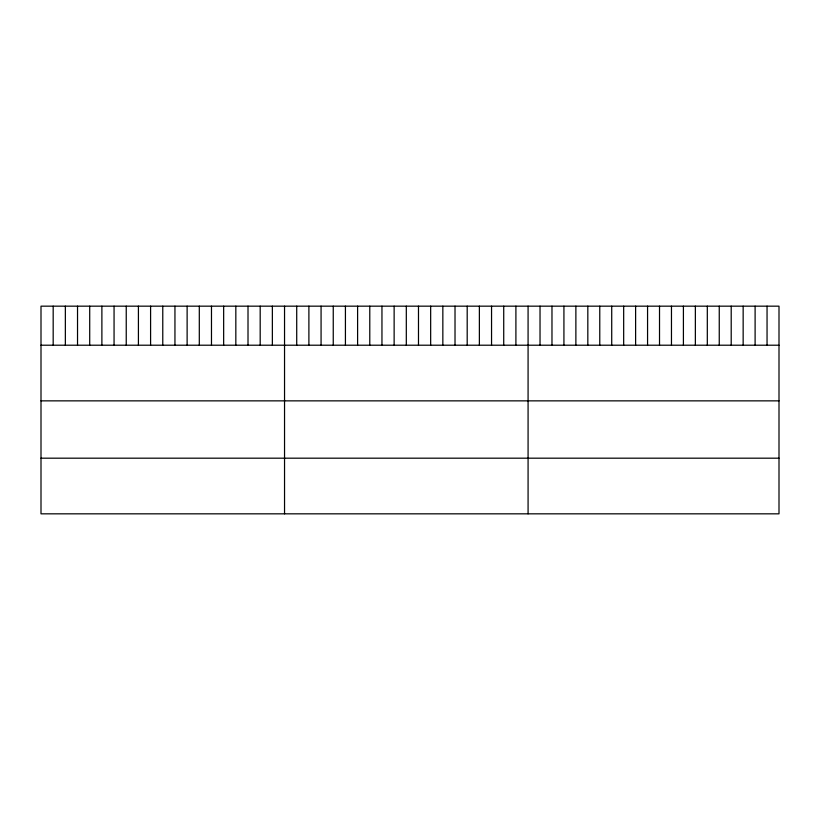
<?xml version="1.0" encoding="UTF-8"?>
<svg xmlns="http://www.w3.org/2000/svg" width="820" height="820" viewBox="0 0 820 820"><rect width="100%" height="100%" fill="white"/><g stroke="black" fill="none" stroke-linecap="round" stroke-linejoin="round"><path stroke-width="1.23" d="M779 345.21L779 513.832L41 513.832L41 306.167L779 306.167L779 345.21L41 345.21M41 400.857L779 400.857M41 458.185L779 458.185M767.048 306.167L767.048 345.21M755.107 306.167L755.107 345.21M743.156 306.167L743.156 345.21M731.204 306.167L731.204 345.21M719.253 306.167L719.253 345.21M707.311 306.167L707.311 345.21M695.36 306.167L695.36 345.21M683.409 306.167L683.409 345.21M671.467 306.167L671.467 345.21M659.516 306.167L659.516 345.21M647.564 306.167L647.564 345.21M635.613 306.167L635.613 345.21M623.672 306.167L623.672 345.21M611.72 306.167L611.72 345.21M599.768 306.167L599.768 345.21M587.827 306.167L587.827 345.21M575.876 306.167L575.876 345.21M563.924 306.167L563.924 345.21M551.973 306.167L551.973 345.21M540.031 306.167L540.031 345.21M528.08 306.167L528.08 513.832M515.903 306.167L515.903 345.21M503.726 306.167L503.726 345.21M491.549 306.167L491.549 345.21M479.372 306.167L479.372 345.21M467.195 306.167L467.195 345.21M455.018 306.167L455.018 345.21M442.841 306.167L442.841 345.21M430.664 306.167L430.664 345.21M418.487 306.167L418.487 345.21M406.31 306.167L406.31 345.21M394.133 306.167L394.133 345.21M381.956 306.167L381.956 345.21M369.779 306.167L369.779 345.21M357.602 306.167L357.602 345.21M345.425 306.167L345.425 345.21M333.248 306.167L333.248 345.21M321.071 306.167L321.071 345.21M308.894 306.167L308.894 345.21M296.717 306.167L296.717 345.21M284.54 306.167L284.54 513.832M272.363 306.167L272.363 345.21M260.186 306.167L260.186 345.21M248.009 306.167L248.009 345.21M235.832 306.167L235.832 345.21M223.655 306.167L223.655 345.21M211.478 306.167L211.478 345.21M199.301 306.167L199.301 345.21M187.124 306.167L187.124 345.21M174.947 306.167L174.947 345.21M162.77 306.167L162.77 345.21M150.593 306.167L150.593 345.21M138.416 306.167L138.416 345.21M126.239 306.167L126.239 345.21M114.062 306.167L114.062 345.21M101.885 306.167L101.885 345.21M89.708 306.167L89.708 345.21M77.531 306.167L77.531 345.21M65.354 306.167L65.354 345.21M53.177 306.167L53.177 345.21"/></g></svg>
